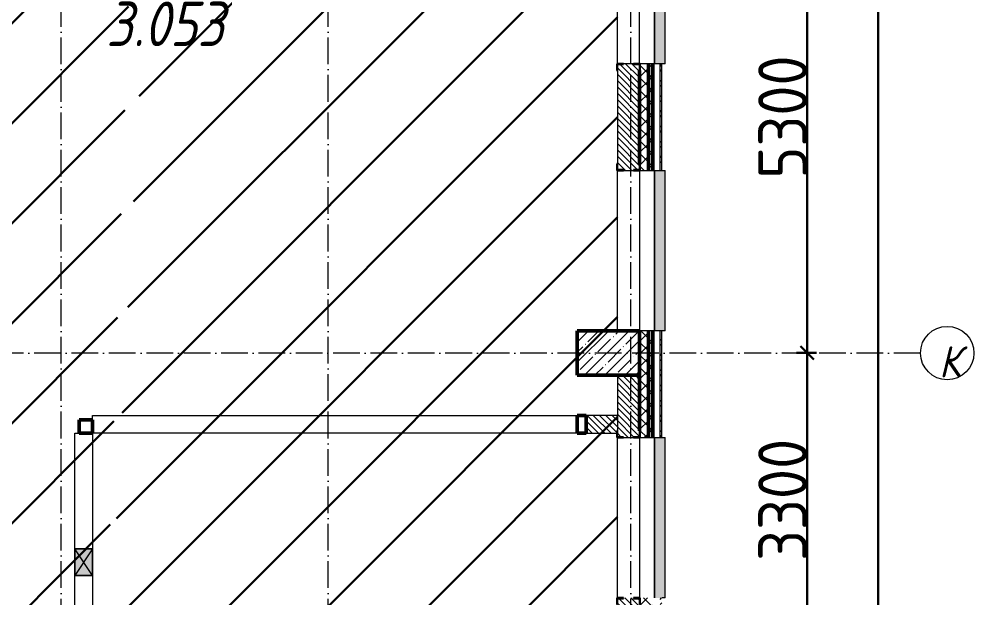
# Model space of a CAD drawing. Header units: millimetres. Extents: x -17017 to 628417, y -109036 to 199237.
# Drawn here: x 540085 to 550818, y -75785 to -69285 of the extents above; entities that cross this region are included whole.
import ezdxf

# ---------------------------------------------------------------- set-up
doc = ezdxf.new("R2010")
doc.units = ezdxf.units.MM
doc.linetypes.add('50_200_ШТРИХ_1Т_ш5_п1_п1_', pattern=[700, 500, -100, 0, -100])
for name, color, linetype, lineweight in [('A-____-____-DIMS', 7, 'Continuous', 9), ('A-DETL-GENF-OTLN', 7, 'Continuous', 9), ('A-GENM-____-MCUT', 7, 'Continuous', 25), ('A-GENM-____-OTLN-1', 7, 'Continuous', 25), ('A-GLAZ-____-OTLN', 7, 'Continuous', 9), ('A-WALL-____-MCUT-2', 7, 'Continuous', 50), ('A-WALL-____-MCUT-3', 7, 'Continuous', 9), ('A-WALL-____-OTLN', 7, 'Continuous', 9), ('A-WALL-____-PATT-1', 7, 'Continuous', 9), ('A-WALL-FNSH-MCUT-1', 7, 'Continuous', 9), ('I-WALL-____-OTLN', 7, 'Continuous', 9), ('S-COLS-____-MCUT', 7, 'Continuous', 50), ('S-COLS-____-OTLN', 7, 'Continuous', 9), ('S-GRID-____-IDEN', 7, 'Continuous', 9), ('S-GRID-____-OTLN-1', 7, '50_200_ШТРИХ_1Т_ш5_п1_п1_', 9), ('Марки помещений', 7, 'Continuous', 9), ('стяжа', 7, 'Continuous', 30)]:
    doc.layers.add(name, color=color, linetype=linetype, lineweight=lineweight)
doc.layers.add('A-GLAZ-____-OTLN-1', color=7, linetype='Continuous', lineweight=9, true_color=0xc0c0c0)
doc.styles.add('ISOCPEUR_I', font='isocpeui.ttf', dxfattribs={"width": 0.9, "height": 2.5})
doc.styles.add('ISOCPEUR_I_2', font='isocpeui.ttf', dxfattribs={"width": 0.85, "height": 2.3})
doc.styles.add('ISOCPEUR_I_9', font='isocpeui.ttf', dxfattribs={"width": 0.9, "height": 250})
doc.styles.add('СПДС', font='isocpeur.ttf', dxfattribs={"width": 0.9})
doc.dimstyles.new('ISO-2_5_0_9К_БОЛЬШОЙ_ОСИ', dxfattribs={"dimscale": 304.8, "dimtxt": 248.995294, "dimasz": 0.492126, "dimexe": 0.393701, "dimexo": 0, "dimgap": 0, "dimtad": 1, "dimdec": 0, "dimzin": 0, "dimdsep": 46, "dimtxsty": 'ISOCPEUR_I_9', "dimblk1": 'OBLIQUE', "dimblk2": 'OBLIQUE', "dimsah": 1, "dimcen": 0.09, "dimdle": 0.393701, "dimazin": 0, "dimtfac": 1, "dimtdec": 4, "dimtix": 1, "dimtmove": 0, "dimatfit": 3, "dimfxl": 1, "dimtvp": 1, "dimtolj": 1, "dimtzin": 0, "dimarcsym": 2})
pattern_1 = [(45, (523510.01, -90515.61), (-70.71068, 70.71068), []), (135, (523510.01, -90515.61), (-70.71068, -70.71068), [])]
pattern_2 = [(135, (523510.01, -90515.614), (-35.35534, -35.35534), [])]

# ---------------------------------------------------------------- blocks, each defined once
blk = doc.blocks.new('BSC_Колонна _Прямоугольная - 500х700-V125-АР1_План отверстий 3 этажа в осях 1-64_А-ГГ')
at = {"layer": 'S-COLS-____-OTLN'}
h = blk.add_hatch(dxfattribs=at)
h.set_pattern_fill('FP_148', color=256, style=0, pattern_type=2)
h.set_pattern_definition([(315, (-17481.04, 23200), (114.04925, 114.04925), []), (315, (-17481.04, 23085.95), (114.04925, 114.04925), [201.613, -40.323, 3.353, -36.97])])
h.paths.add_polyline_path([(-250, 350), (-250, -350), (250, -350), (250, 350)], flags=0)
at = {"layer": 'S-COLS-____-MCUT'}
for p, q in [((250, 350), (-250, 350)), ((-250, 350), (-250, -350)), ((250, -350), (250, 350)), ((-250, -350), (250, -350))]:
    blk.add_line(p, q, dxfattribs=at)
blk = doc.blocks.new('Фахверк_СКБ_Уголок - 250_2700-27497298-АР1_План отверстий 3 этажа в осях 1-64_А-ГГ')
at = {"layer": 'A-GENM-____-MCUT'}
for p, q in [((200, 181), (125, 181)), ((125, 181), (125, 106)), ((131, 106), (131, 175)), ((131, 175), (200, 175)), ((200, 175), (200, 181)), ((125, 106), (131, 106)), ((131, -6), (125, -6)), ((125, -6), (125, -81)), ((125, -81), (200, -81)), ((131, -75), (131, -6)), ((200, -75), (131, -75)), ((200, -81), (200, -75))]:
    blk.add_line(p, q, dxfattribs=at)
blk = doc.blocks.new('Отлив_СКБ - Отлив витража_120_НВФ-31885687-АР1_План отверстий 3 этажа в осях 1-64_А-ГГ')
at = {"layer": 'A-GLAZ-____-OTLN-1'}
for points in [[(0, 0), (0, -2), (1800, -2), (1800, 0), (534, 0)], [(0, -2), (0, -120), (1800, -120), (1800, -2), (534, -2)]]:
    blk.add_hatch(color=256, dxfattribs=at).paths.add_polyline_path(points, flags=0)
at = {"layer": 'A-GLAZ-____-OTLN'}
for p, q in [((0, 0), (1800, 0)), ((1800, -2), (0, -2)), ((0, -120), (0, -83)), ((1800, -83), (1800, -120)), ((0, -120), (1800, -120))]:
    blk.add_line(p, q, dxfattribs=at)
blk = doc.blocks.new('BSC_Колонна _Прямоугольная1 - 150х150 _металл_-35283274-АР1_План отверстий 3 этажа в осях 1-64_А-ГГ')
at = {"layer": 'S-COLS-____-MCUT'}
for p, q in [((75, 75), (-75, 75)), ((-75, 75), (-75, -75)), ((75, -75), (75, 75)), ((-75, -75), (75, -75))]:
    blk.add_line(p, q, dxfattribs=at)
blk = doc.blocks.new('BSC_Колонна _Прямоугольная1 - 200х100 _металл_-35191367-АР1_План отверстий 3 этажа в осях 1-64_А-ГГ')
at = {"layer": 'S-COLS-____-MCUT'}
for p, q in [((100, 50), (-100, 50)), ((-100, 50), (-100, -50)), ((100, -50), (100, 50)), ((-100, -50), (100, -50))]:
    blk.add_line(p, q, dxfattribs=at)
blk = doc.blocks.new('AR_Отверстие прямоугольное _в стене__БезПР - AR_Отверстие прямоугольное _в стене__БезПР-36899507-АР1_План отверстий 3 этажа в осях 1-64_А-ГГ')
at = {"layer": 'A-GLAZ-____-OTLN'}
blk.add_hatch(color=256, dxfattribs=at).paths.add_polyline_path([(150, -100), (150, 100), (-150, 100), (-150, -100)], flags=0)
at = {"layer": 'A-DETL-GENF-OTLN'}
for p, q in [((-150, -100), (-150, 100)), ((-150, 100), (150, 100)), ((150, 100), (-150, -100)), ((-150, 100), (150, -100)), ((150, 100), (-150, 100)), ((-150, 100), (-150, -100)), ((150, 100), (150, -100)), ((150, -100), (150, 100)), ((150, -100), (-150, -100)), ((-150, -100), (150, -100))]:
    blk.add_line(p, q, dxfattribs=at)
at = {"layer": 'A-GLAZ-____-OTLN'}
blk.add_line((150, 100), (-150, 100), dxfattribs=at)
blk = doc.blocks.new('Ось сетки - Круг_Ø6_00__ISO-2_5_0_9K_-25732049-АР1_План отверстий 3 этажа в осях 1-64_А-ГГ')
at = {"layer": 'S-GRID-____-IDEN'}
blk.add_circle((0, 0), 3, dxfattribs=at)
blk = doc.blocks.new('_Oblique')
at = {"color": 0, "linetype": 'ByBlock', "lineweight": -2}
blk.add_line((-0.5, -0.5), (0.5, 0.5), dxfattribs=at)
blk = doc.blocks.new('*D2971')
at = {"layer": 'A-____-____-DIMS', "color": 0, "lineweight": -2, "transparency": 16777216}
for p, q in [((309203, -63962), (309203, -69502)), ((309309, -64082), (309083, -64082)), ((309309, -69382), (309083, -69382))]:
    blk.add_line(p, q, dxfattribs=at)
at = {"layer": 'Defpoints', "color": 0, "transparency": 16777216}
for p in [(309309, -64082), (309203, -69382), (309309, -69382)]:
    blk.add_point(p, dxfattribs=at)
at = {"layer": 'A-____-____-DIMS', "color": 0, "lineweight": -2, "transparency": 16777216, "xscale": 150, "yscale": 150, "zscale": 150}
for p, rotation in [((309203, -64082), 90), ((309203, -69382), 270)]:
    blk.add_blockref('_Oblique', p, dxfattribs=dict(at, rotation=rotation))
at = {"layer": 'A-____-____-DIMS', "color": 0, "transparency": 16777216, "insert": (308929, -66732), "char_height": 548.6, "attachment_point": 5, "rotation": 90, "style": 'СПДС'}
blk.add_mtext('\\A1;5300', dxfattribs=at)
blk = doc.blocks.new('*D2972')
at = {"layer": 'A-____-____-DIMS', "color": 0, "lineweight": -2, "transparency": 16777216}
for p, q in [((309203, -69262), (309203, -72802)), ((309309, -69382), (309083, -69382)), ((309309, -72682), (309083, -72682))]:
    blk.add_line(p, q, dxfattribs=at)
at = {"layer": 'Defpoints', "color": 0, "transparency": 16777216}
for p in [(309309, -69382), (309203, -72682), (309309, -72682)]:
    blk.add_point(p, dxfattribs=at)
at = {"layer": 'A-____-____-DIMS', "color": 0, "lineweight": -2, "transparency": 16777216, "xscale": 150, "yscale": 150, "zscale": 150}
for p, rotation in [((309203, -69382), 90), ((309203, -72682), 270)]:
    blk.add_blockref('_Oblique', p, dxfattribs=dict(at, rotation=rotation))
at = {"layer": 'A-____-____-DIMS', "color": 0, "transparency": 16777216, "insert": (308929, -71032), "char_height": 548.6, "attachment_point": 5, "rotation": 90, "style": 'СПДС'}
blk.add_mtext('\\A1;3300', dxfattribs=at)
blk = doc.blocks.new('*D2973')
at = {"layer": 'A-____-____-DIMS', "color": 0, "lineweight": -2, "transparency": 16777216}
for p, q in [((310003, -72802), (310003, -39112)), ((309897, -39232), (310123, -39232)), ((309897, -72682), (310123, -72682))]:
    blk.add_line(p, q, dxfattribs=at)
at = {"layer": 'Defpoints', "color": 0, "transparency": 16777216}
for p in [(309897, -39232), (310003, -39232), (309897, -72682)]:
    blk.add_point(p, dxfattribs=at)
at = {"layer": 'A-____-____-DIMS', "color": 0, "lineweight": -2, "transparency": 16777216, "xscale": 150, "yscale": 150, "zscale": 150}
for p, rotation in [((310003, -39232), 90), ((310003, -72682), 270)]:
    blk.add_blockref('_Oblique', p, dxfattribs=dict(at, rotation=rotation))
at = {"layer": 'A-____-____-DIMS', "color": 0, "transparency": 16777216, "insert": (309729, -55957), "char_height": 548.6, "attachment_point": 5, "rotation": 90, "style": 'СПДС'}
blk.add_mtext('\\A1;33450', dxfattribs=at)
blk = doc.blocks.new('3эт')
at = {"layer": 'S-GRID-____-OTLN-1', "color": 251, "ltscale": 0.6, "true_color": 0x636466}
for p, q in [((300820.7, -91346.1), (300820.7, -36982.5)), ((303820.7, -91346.1), (303820.7, -36982.5)), ((307220.7, -91346.1), (307220.7, -36982.5)), ((310478.4, -69382.4), (279101.9, -69382.4))]:
    blk.add_line(p, q, dxfattribs=at)
at = {"layer": 'S-GRID-____-IDEN', "insert": (310685.6, -69306.3), "char_height": 350, "width": 223.671, "attachment_point": 1, "style": 'ISOCPEUR_I'}
blk.add_mtext('\\fISOCPEUR|b0|i1|c204|p34|;\\W.9;К', dxfattribs=at)
at = {"layer": 'A-____-____-DIMS'}
for base, p1, p2, override, picture, middle in [((310003.2, -39232.4), (309897.2, -72682.4), (309897.2, -39232.4), {"dimtxt": 1.8, "dimpost": '<>', "dimtxsty": 'СПДС', "dimfxl": 33450}, '*D2973', (309728.9, -55957.4)), ((309203.2, -69382.4), (309309.3, -64082.4), (309309.3, -69382.4), {"dimtxt": 1.8, "dimpost": '<>', "dimtxsty": 'СПДС', "dimfxl": 5300}, '*D2971', (308928.9, -66732.4)), ((309203.2, -72682.4), (309309.3, -69382.4), (309309.3, -72682.4), {"dimtxt": 1.8, "dimpost": '<>', "dimtxsty": 'СПДС', "dimfxl": 3300}, '*D2972', (308928.9, -71032.4))]:
    dim = blk.add_linear_dim(base=base, p1=p1, p2=p2, angle=90, dimstyle='ISO-2_5_0_9К_БОЛЬШОЙ_ОСИ', override=override, dxfattribs=at)
    dim.commit()
    dim.dimension.update_dxf_attribs({"geometry": picture, "text_midpoint": middle})

msp = doc.modelspace()

# ---------------------------------------------------------------- hatches: boundary and pattern name
at = {"layer": 'A-WALL-____-PATT-1'}
h = msp.add_hatch(dxfattribs=at)
h.set_pattern_fill('FP_1', color=256, style=0, pattern_type=2)
h.set_pattern_definition(pattern_1)
h.paths.add_polyline_path([(547160, -80985), (547160, -78785), (547066, -78785), (547066, -78860), (547060, -78860), (547060, -80985)], flags=0)
h.paths.add_polyline_path([(547160, -76985), (547160, -75785), (547066, -75785), (547066, -75860), (547060, -75860), (547060, -76910), (547066, -76910), (547066, -76985)], flags=0)
h.paths.add_polyline_path([(547160, -73985), (547160, -72785), (547060, -72785), (547060, -73910), (547066, -73910), (547066, -73985)], flags=0)
h.paths.add_polyline_path([(547160, -70985), (547160, -69785), (547066, -69785), (547066, -69860), (547060, -69860), (547060, -70910), (547066, -70910), (547066, -70985)], flags=0)
h.paths.add_polyline_path([(547060, -67985), (547160, -67985), (547160, -66785), (547066, -66785), (547066, -66860), (547060, -66860), (547060, -67485)], flags=0)
h.paths.add_polyline_path([(547066, -64985), (547160, -64985), (547160, -63785), (547060, -63785), (547060, -64910), (547066, -64910), (547066, -64979)], flags=0)
h.paths.add_polyline_path([(547066, -61985), (547160, -61985), (547160, -60785), (547066, -60785), (547066, -60860), (547060, -60860), (547060, -61910), (547066, -61910), (547066, -61979)], flags=0)
h.paths.add_polyline_path([(547066, -58985), (547160, -58985), (547160, -57785), (547060, -57785), (547060, -58910), (547066, -58910), (547066, -58979)], flags=0)
h.paths.add_polyline_path([(547160, -55985), (547160, -54785), (547066, -54785), (547066, -54860), (547060, -54860), (547060, -55910), (547066, -55910), (547066, -55985)], flags=0)
h.paths.add_polyline_path([(547066, -52985), (547160, -52985), (547160, -51785), (547060, -51785), (547060, -52910), (547066, -52910), (547066, -52979)], flags=0)
h.paths.add_polyline_path([(547160, -49985), (547160, -48735), (547066, -48735), (547066, -48810), (547060, -48810), (547060, -49910), (547066, -49910), (547066, -49985)], flags=0)
h.paths.add_polyline_path([(547160, -46935), (547160, -42785), (547060, -42785), (547060, -46935)], flags=0)
h = msp.add_hatch(dxfattribs=at)
h.set_pattern_fill('FP_1', color=256, style=0, pattern_type=2)
h.set_pattern_definition(pattern_1)
h.paths.add_polyline_path([(547210, -80985), (547210, -78785), (547160, -78785), (547160, -80985)], flags=0)
h.paths.add_polyline_path([(547210, -76985), (547210, -75785), (547160, -75785), (547160, -76985)], flags=0)
h.paths.add_polyline_path([(547210, -73985), (547210, -72785), (547160, -72785), (547160, -73985)], flags=0)
h.paths.add_polyline_path([(547210, -70985), (547210, -69785), (547160, -69785), (547160, -70985)], flags=0)
h.paths.add_polyline_path([(547210, -67985), (547210, -66785), (547160, -66785), (547160, -67985)], flags=0)
h.paths.add_polyline_path([(547160, -64985), (547210, -64985), (547210, -63785), (547160, -63785), (547160, -63981)], flags=0)
h.paths.add_polyline_path([(547160, -61985), (547210, -61985), (547210, -60785), (547160, -60785)], flags=0)
h.paths.add_polyline_path([(547210, -58985), (547210, -57785), (547160, -57785), (547160, -58985)], flags=0)
h.paths.add_polyline_path([(547160, -55985), (547210, -55985), (547210, -54785), (547160, -54785), (547160, -55380)], flags=0)
h.paths.add_polyline_path([(547160, -52985), (547210, -52985), (547210, -51785), (547160, -51785), (547160, -51940)], flags=0)
h.paths.add_polyline_path([(547210, -49985), (547210, -48735), (547160, -48735), (547160, -49985)], flags=0)
h.paths.add_polyline_path([(547210, -46935), (547210, -42785), (547160, -42785), (547160, -46935)], flags=0)
h = msp.add_hatch(dxfattribs=at)
h.set_pattern_fill('FP_3', color=256, style=0, pattern_type=2)
h.set_pattern_definition([(45, (523510.01, -90515.61), (-85.5366, 85.5366), []), (45, (523567.03, -90515.61), (-85.5366, 85.5366), [])])
h.paths.add_polyline_path([(547290, -80795), (547310, -80795), (547310, -78785), (547290, -78785), (547290, -80751)], flags=0)
h.paths.add_polyline_path([(547310, -76985), (547310, -75785), (547290, -75785), (547290, -76985)], flags=0)
h.paths.add_polyline_path([(547310, -73985), (547310, -72785), (547290, -72785), (547290, -73985)], flags=0)
h.paths.add_polyline_path([(547310, -70985), (547310, -69785), (547290, -69785), (547290, -70985)], flags=0)
h.paths.add_polyline_path([(547290, -67985), (547310, -67985), (547310, -66785), (547290, -66785)], flags=0)
h.paths.add_polyline_path([(547310, -64985), (547310, -63785), (547290, -63785), (547290, -64985)], flags=0)
h.paths.add_polyline_path([(547310, -61985), (547310, -60785), (547290, -60785), (547290, -61985)], flags=0)
h.paths.add_polyline_path([(547290, -58985), (547310, -58985), (547310, -57785), (547290, -57785), (547290, -58820)], flags=0)
h.paths.add_polyline_path([(547310, -55985), (547310, -54785), (547290, -54785), (547290, -55985)], flags=0)
h.paths.add_polyline_path([(547310, -52985), (547310, -51785), (547290, -51785), (547290, -52985)], flags=0)
h.paths.add_polyline_path([(547290, -49985), (547310, -49985), (547310, -48965), (547290, -48965), (547290, -49360)], flags=0)
h = msp.add_hatch(dxfattribs=at)
h.set_pattern_fill('FP_6', color=256, style=0, pattern_type=2)
h.set_pattern_definition(pattern_2)
h.paths.add_polyline_path([(546991, -70985), (546991, -70979), (547060, -70979), (547060, -69791), (546991, -69791), (546991, -69785), (546879, -69785), (546879, -69791), (546810, -69791), (546810, -70979), (546879, -70979), (546879, -70985)], flags=0)
h = msp.add_hatch(dxfattribs=at)
h.set_pattern_fill('FP_6', color=256, style=0, pattern_type=2)
h.set_pattern_definition(pattern_2)
h.paths.add_polyline_path([(546810, -76085), (547060, -76085), (547060, -75791), (546991, -75791), (546991, -75785), (546879, -75785), (546879, -75791), (546810, -75791), (546810, -76021)], flags=0)
h.paths.add_polyline_path([(546991, -73985), (546991, -73979), (547060, -73979), (547060, -73285), (546810, -73285), (546810, -73979), (546879, -73979), (546879, -73985)], flags=0)
h = msp.add_hatch(dxfattribs=at)
h.set_pattern_fill('FP_6', color=256, style=0, pattern_type=2)
h.set_pattern_definition(pattern_2)
h.paths.add_polyline_path([(546460, -73935), (546804, -73935), (546804, -73910), (546810, -73910), (546810, -73735), (546460, -73735)], flags=0)
at = {"layer": 'стяжа'}
h = msp.add_hatch(dxfattribs=at)
h.set_pattern_fill('ANSI31', color=3, scale=250)
h.set_pattern_definition([(45, (239739.3, -3652.16), (-561.266, 561.266), [])])
h.paths.add_polyline_path([(541710, -64985), (533310, -64985), (533310, -78635), (540980, -78635)])
h.paths.add_polyline_path([(538560, -64185), (541710, -64185), (541710, -64985), (538560, -64985)])
h.paths.add_polyline_path([(541710, -61285), (537960, -61285), (537960, -64185), (541710, -64185)])
h.paths.add_polyline_path([(541710, -58035), (546810, -58035), (546810, -80485), (540910, -80610)])

# ---------------------------------------------------------------- linework, layer by layer
at = {"layer": 'A-WALL-____-MCUT-2'}
for p, q in [((547060, -69860), (547060, -70910)), ((547160, -70985), (547160, -69785)), ((547210, -70985), (547210, -69785)), ((547160, -73985), (547160, -72785)), ((547210, -73985), (547210, -72785)), ((547060, -73285), (547060, -73910))]:
    msp.add_line(p, q, dxfattribs=at)
at = {"layer": 'A-WALL-____-MCUT-3'}
for p, q in [((546810, -69860), (546810, -70910)), ((546991, -69785), (546879, -69785)), ((547290, -69785), (547066, -69785)), ((547290, -70985), (547290, -69785)), ((546879, -70985), (546991, -70985)), ((547066, -70985), (547290, -70985)), ((547290, -72785), (547060, -72785)), ((547290, -73985), (547290, -72785)), ((546810, -73285), (546810, -73910)), ((546810, -73735), (546460, -73735)), ((546460, -73935), (546804, -73935)), ((546879, -73985), (546991, -73985)), ((547066, -73985), (547290, -73985))]:
    msp.add_line(p, q, dxfattribs=at)
at = {"layer": 'A-WALL-____-OTLN'}
for p, q in [((546810, -69785), (546810, -67985)), ((547060, -69785), (547060, -67985)), ((546810, -72785), (546810, -70985)), ((547060, -70985), (547060, -72785)), ((546810, -75785), (546810, -73985)), ((547060, -73985), (547060, -75785))]:
    msp.add_line(p, q, dxfattribs=at)
at = {"layer": 'A-WALL-FNSH-MCUT-1'}
for p, q in [((547310, -69785), (547290, -69785)), ((547310, -70985), (547310, -69785)), ((547290, -70985), (547310, -70985)), ((547310, -72785), (547290, -72785)), ((547310, -73985), (547310, -72785)), ((547290, -73985), (547310, -73985))]:
    msp.add_line(p, q, dxfattribs=at)
at = {"layer": 'I-WALL-____-OTLN'}
for p, q in [((540910, -73785), (540910, -73735)), ((540910, -73735), (546360, -73735)), ((540710, -75235), (540710, -73935)), ((540710, -73935), (540760, -73935)), ((546360, -73935), (540910, -73935)), ((540910, -73935), (540910, -75235)), ((540710, -78635), (540710, -75535)), ((540910, -75535), (540910, -78635))]:
    msp.add_line(p, q, dxfattribs=at)

# ---------------------------------------------------------------- block references
at = {"layer": 'A-GENM-____-OTLN-1'}
for p, rotation in [((546885, -69660), 269.9999999999999), ((546985, -71110), 89.99999999999991), ((546985, -74110), 89.99999999999991), ((546885, -75660), 269.9999999999999)]:
    msp.add_blockref('Фахверк_СКБ_Уголок - 250_2700-27497298-АР1_План отверстий 3 этажа в осях 1-64_А-ГГ', p, dxfattribs=dict(at, rotation=rotation))
at = {"layer": 'A-GLAZ-____-OTLN'}
for name, p, rotation in [('Отлив_СКБ - Отлив витража_120_НВФ-31885687-АР1_План отверстий 3 этажа в осях 1-64_А-ГГ', (547227, -69785), 89.99999999999932), ('Отлив_СКБ - Отлив витража_120_НВФ-31885687-АР1_План отверстий 3 этажа в осях 1-64_А-ГГ', (547227, -72785), 89.99999999999932), ('Отлив_СКБ - Отлив витража_120_НВФ-31885687-АР1_План отверстий 3 этажа в осях 1-64_А-ГГ', (547227, -75785), 89.99999999999932), ('AR_Отверстие прямоугольное _в стене__БезПР - AR_Отверстие прямоугольное _в стене__БезПР-36899507-АР1_План отверстий 3 этажа в осях 1-64_А-ГГ', (540810, -75385), 269.9999999999999)]:
    msp.add_blockref(name, p, dxfattribs=dict(at, rotation=rotation))
at = {"layer": 'S-COLS-____-OTLN'}
for name, p, rotation in [('BSC_Колонна _Прямоугольная - 500х700-V125-АР1_План отверстий 3 этажа в осях 1-64_А-ГГ', (546710, -73035), 89.9999999999999), ('BSC_Колонна _Прямоугольная1 - 150х150 _металл_-35283274-АР1_План отверстий 3 этажа в осях 1-64_А-ГГ', (540835, -73860), 270.0000000000001), ('BSC_Колонна _Прямоугольная1 - 200х100 _металл_-35191367-АР1_План отверстий 3 этажа в осях 1-64_А-ГГ', (546410, -73835), 270.0000000000001)]:
    msp.add_blockref(name, p, dxfattribs=dict(at, rotation=rotation))
at = {"layer": 'S-GRID-____-IDEN', "xscale": 99.99999999999993, "yscale": 99.99999999999993, "zscale": 99.99999999999993, "rotation": 89.9999999999998}
msp.add_blockref('Ось сетки - Круг_Ø6_00__ISO-2_5_0_9K_-25732049-АР1_План отверстий 3 этажа в осях 1-64_А-ГГ', (550518, -73035), dxfattribs=at)
at = {"layer": 'стяжа'}
msp.add_blockref('3эт', (239739, -3652), dxfattribs=at)

# ---------------------------------------------------------------- texts
at = {"layer": 'Марки помещений', "insert": (541065, -69088), "char_height": 500, "width": 785.65, "attachment_point": 1, "style": 'ISOCPEUR_I_2'}
msp.add_mtext('3.053', dxfattribs=at)

doc.saveas('drawing.dxf')
